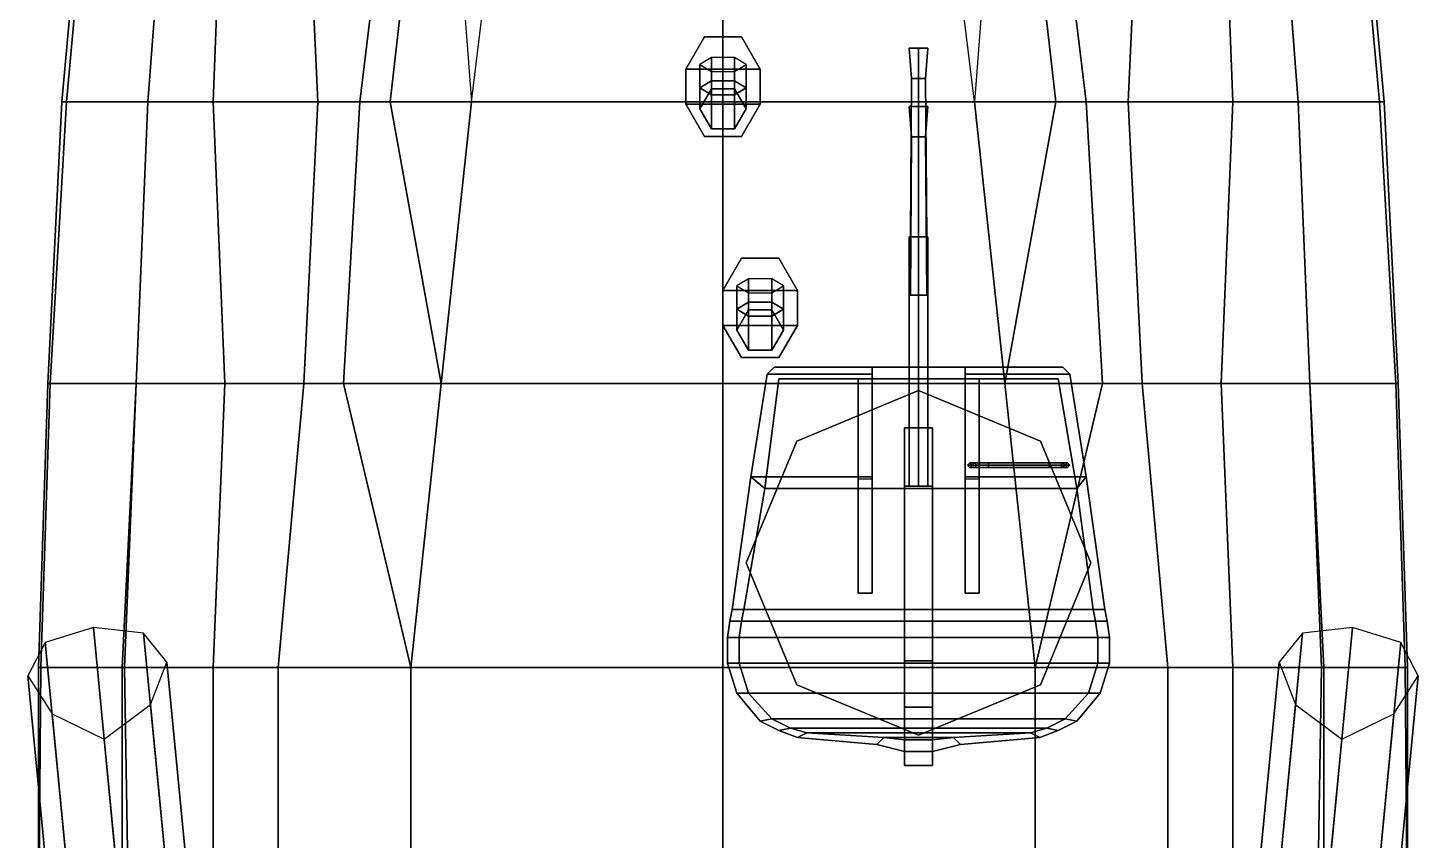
# Model space of a CAD drawing. Header units: millimetres. Extents: x -3 to 3, y -27.2 to 12.7.
# Drawn here: x -2.99 to 2.99, y 2.24 to 5.73 of the extents above; entities that cross this region are included whole.
import ezdxf

# ---------------------------------------------------------------- set-up
doc = ezdxf.new("R2010")
doc.units = ezdxf.units.MM
for name, color, linetype in [('gun', 1, 'Continuous'), ('h2', 6, 'Continuous'), ('sleeve', 5, 'Continuous'), ('turret', 2, 'Continuous')]:
    doc.layers.add(name, color=color, linetype=linetype)

msp = doc.modelspace()

# ---------------------------------------------------------------- linework, layer by layer
for points in [[(0, 0.73, 6.04), (0, 12.51, 4.54), (0, 12.51, 4.56), (0, 0.73, 6.06)], [(0, 0.73, 6.06), (0, 12.51, 4.56), (0, 12.51, 4.54), (0, 0.73, 6.04)], [(-2.7, 6.72, 2.16), (-2.72, 6.72, 2.14), (-2.84, 5.41, 2.08), (-2.82, 5.41, 2.1)], [(-2.72, 6.72, 2.14), (-2.37, 6.72, 0.37), (-2.47, 5.41, 0.21), (-2.84, 5.41, 2.08)], [(0, 6.72, 2.19), (-2.7, 6.72, 2.16), (-2.82, 5.41, 2.1), (0, 5.41, 2.12)], [(-2.37, 6.72, 0.37), (-2.14, 6.72, 0.32), (-2.19, 5.41, 0.15), (-2.47, 5.41, 0.21)], [(-2.14, 6.72, 0.32), (-1.8, 6.72, 0.2), (-1.74, 5.41), (-2.19, 5.41, 0.15)], [(-1.8, 6.72, 0.2), (-1.4, 6.72), (-1.56, 5.41, -0.09), (-1.74, 5.41)], [(-1.4, 6.72), (-1.28, 6.72, -0.09), (-1.43, 5.41, -0.16), (-1.56, 5.41, -0.09)], [(-1.28, 6.72, -0.09), (-1.18, 6.72, -0.16), (-1.08, 5.41, -0.37), (-1.43, 5.41, -0.16)], [(-0.92, 6.72, -0.37), (0, 6.72, -1.08), (0, 5.41, -1.08), (-1.08, 5.41, -0.37)], [(-0.08, 5.6886, 2.13), (-0.16, 5.55, 2.12), (-0.16, 5.55, 2.29), (-0.08, 5.6886, 2.3)], [(0.08, 5.6886, 2.3), (-0.08, 5.6886, 2.3), (-0.16, 5.55, 2.29), (0.16, 5.55, 2.29)], [(0.08, 5.6886, 2.13), (-0.08, 5.6886, 2.13), (-0.08, 5.6886, 2.3), (0.08, 5.6886, 2.3)], [(0.16, 5.55, 2.12), (0.08, 5.6886, 2.13), (0.08, 5.6886, 2.3), (0.16, 5.55, 2.29)], [(-0.05, 5.6, 2.5666), (-0.1, 5.57, 2.48), (-0.1, 5.47, 2.48), (-0.05, 5.44, 2.5666)], [(-0.1, 5.57, 2.48), (-0.05, 5.54, 2.3934), (-0.05, 5.5, 2.3934), (-0.1, 5.47, 2.48)], [(0.05, 5.6, 2.5666), (-0.05, 5.6, 2.5666), (-0.05, 5.44, 2.5666), (0.05, 5.44, 2.5666)], [(0.1, 5.57, 2.48), (0.05, 5.6, 2.5666), (0.05, 5.44, 2.5666), (0.1, 5.47, 2.48)], [(0.05, 5.54, 2.3934), (0.1, 5.57, 2.48), (0.1, 5.47, 2.48), (0.05, 5.5, 2.3934)], [(-0.16, 5.55, 2.12), (-0.16, 5.4, 2.11), (-0.16, 5.4, 2.28), (-0.16, 5.55, 2.29)], [(0.16, 5.55, 2.29), (-0.16, 5.55, 2.29), (-0.16, 5.4, 2.28), (0.16, 5.4, 2.28)], [(-0.05, 5.4666, 2.37), (-0.1, 5.38, 2.4), (-0.1, 5.47, 2.48), (-0.05, 5.5, 2.3934)], [(-0.05, 5.54, 2.3934), (0.05, 5.54, 2.3934), (0.05, 5.5, 2.3934), (-0.05, 5.5, 2.3934)], [(0.05, 5.4666, 2.37), (-0.05, 5.4666, 2.37), (-0.05, 5.5, 2.3934), (0.05, 5.5, 2.3934)], [(0.1, 5.38, 2.4), (0.05, 5.4666, 2.37), (0.05, 5.5, 2.3934), (0.1, 5.47, 2.48)], [(0.16, 5.4, 2.11), (0.16, 5.55, 2.12), (0.16, 5.55, 2.29), (0.16, 5.4, 2.28)], [(-0.1, 5.38, 2.4), (-0.05, 5.2934, 2.42), (-0.05, 5.44, 2.5666), (-0.1, 5.47, 2.48)], [(-0.05, 5.4666, 2.27), (-0.1, 5.38, 2.27), (-0.1, 5.38, 2.4), (-0.05, 5.4666, 2.37)], [(0.05, 5.4666, 2.27), (-0.05, 5.4666, 2.27), (-0.05, 5.4666, 2.37), (0.05, 5.4666, 2.37)], [(-0.05, 5.2934, 2.42), (0.05, 5.2934, 2.42), (0.05, 5.44, 2.5666), (-0.05, 5.44, 2.5666)], [(0.05, 5.2934, 2.42), (0.1, 5.38, 2.4), (0.1, 5.47, 2.48), (0.05, 5.44, 2.5666)], [(0.1, 5.38, 2.27), (0.05, 5.4666, 2.27), (0.05, 5.4666, 2.37), (0.1, 5.38, 2.4)], [(-2.82, 5.41, 2.1), (-2.84, 5.41, 2.08), (-2.9, 4.2, 2.01), (-2.89, 4.2, 2.03)], [(-2.84, 5.41, 2.08), (-2.47, 5.41, 0.21), (-2.52, 4.2, 0.08), (-2.9, 4.2, 2.01)], [(0, 5.41, 2.12), (-2.82, 5.41, 2.1), (-2.89, 4.2, 2.03), (0, 4.2, 2.06)], [(-2.47, 5.41, 0.21), (-2.19, 5.41, 0.15), (-2.14, 4.2), (-2.52, 4.2, 0.08)], [(-2.19, 5.41, 0.15), (-1.74, 5.41), (-1.8, 4.2, -0.09), (-2.14, 4.2)], [(-1.74, 5.41), (-1.56, 5.41, -0.09), (-1.63, 4.2, -0.16), (-1.8, 4.2, -0.09)], [(-1.56, 5.41, -0.09), (-1.43, 5.41, -0.16), (-1.21, 4.2, -0.37), (-1.63, 4.2, -0.16)], [(-1.43, 5.41, -0.16), (-1.08, 5.41, -0.37), (-1.21, 4.2, -0.37)], [(-1.08, 5.41, -0.37), (0, 5.41, -1.08), (0, 4.2, -1.08), (-1.21, 4.2, -0.37)], [(-0.16, 5.4, 2.11), (-0.08, 5.2614, 2.1), (-0.08, 5.2614, 2.27), (-0.16, 5.4, 2.28)], [(0.16, 5.4, 2.28), (-0.16, 5.4, 2.28), (-0.08, 5.2614, 2.27), (0.08, 5.2614, 2.27)], [(-0.1, 5.38, 2.27), (-0.05, 5.2934, 2.27), (-0.05, 5.2934, 2.42), (-0.1, 5.38, 2.4)], [(0.05, 5.2934, 2.27), (0.1, 5.38, 2.27), (0.1, 5.38, 2.4), (0.05, 5.2934, 2.42)], [(0.08, 5.2614, 2.1), (0.16, 5.4, 2.11), (0.16, 5.4, 2.28), (0.08, 5.2614, 2.27)], [(-0.08, 5.2614, 2.1), (0.08, 5.2614, 2.1), (0.08, 5.2614, 2.27), (-0.08, 5.2614, 2.27)], [(-0.05, 5.2934, 2.27), (0.05, 5.2934, 2.27), (0.05, 5.2934, 2.42), (-0.05, 5.2934, 2.42)], [(0.08, 4.7386, 2.08), (0, 4.6, 2.07), (0, 4.6, 2.24), (0.08, 4.7386, 2.25)], [(0.24, 4.7386, 2.25), (0.08, 4.7386, 2.25), (0, 4.6, 2.24), (0.32, 4.6, 2.24)], [(0.24, 4.7386, 2.08), (0.08, 4.7386, 2.08), (0.08, 4.7386, 2.25), (0.24, 4.7386, 2.25)], [(0.32, 4.6, 2.07), (0.24, 4.7386, 2.08), (0.24, 4.7386, 2.25), (0.32, 4.6, 2.24)], [(0, 4.6, 2.07), (0, 4.45, 2.06), (0, 4.45, 2.23), (0, 4.6, 2.24)], [(0.32, 4.6, 2.24), (0, 4.6, 2.24), (0, 4.45, 2.23), (0.32, 4.45, 2.23)], [(0.11, 4.65, 2.5166), (0.06, 4.62, 2.43), (0.06, 4.52, 2.43), (0.11, 4.49, 2.5166)], [(0.06, 4.62, 2.43), (0.11, 4.59, 2.3434), (0.11, 4.55, 2.3434), (0.06, 4.52, 2.43)], [(0.21, 4.65, 2.5166), (0.11, 4.65, 2.5166), (0.11, 4.49, 2.5166), (0.21, 4.49, 2.5166)], [(0.26, 4.62, 2.43), (0.21, 4.65, 2.5166), (0.21, 4.49, 2.5166), (0.26, 4.52, 2.43)], [(0.21, 4.59, 2.3434), (0.26, 4.62, 2.43), (0.26, 4.52, 2.43), (0.21, 4.55, 2.3434)], [(0.32, 4.45, 2.06), (0.32, 4.6, 2.07), (0.32, 4.6, 2.24), (0.32, 4.45, 2.23)], [(0.11, 4.5166, 2.32), (0.06, 4.43, 2.35), (0.06, 4.52, 2.43), (0.11, 4.55, 2.3434)], [(0.11, 4.59, 2.3434), (0.21, 4.59, 2.3434), (0.21, 4.55, 2.3434), (0.11, 4.55, 2.3434)], [(0.21, 4.5166, 2.32), (0.11, 4.5166, 2.32), (0.11, 4.55, 2.3434), (0.21, 4.55, 2.3434)], [(0.26, 4.43, 2.35), (0.21, 4.5166, 2.32), (0.21, 4.55, 2.3434), (0.26, 4.52, 2.43)], [(0.06, 4.43, 2.35), (0.11, 4.3434, 2.37), (0.11, 4.49, 2.5166), (0.06, 4.52, 2.43)], [(0.11, 4.5166, 2.22), (0.06, 4.43, 2.22), (0.06, 4.43, 2.35), (0.11, 4.5166, 2.32)], [(0.21, 4.5166, 2.22), (0.11, 4.5166, 2.22), (0.11, 4.5166, 2.32), (0.21, 4.5166, 2.32)], [(0.11, 4.3434, 2.37), (0.21, 4.3434, 2.37), (0.21, 4.49, 2.5166), (0.11, 4.49, 2.5166)], [(0.21, 4.3434, 2.37), (0.26, 4.43, 2.35), (0.26, 4.52, 2.43), (0.21, 4.49, 2.5166)], [(0.26, 4.43, 2.22), (0.21, 4.5166, 2.22), (0.21, 4.5166, 2.32), (0.26, 4.43, 2.35)], [(0, 4.45, 2.06), (0.08, 4.3114, 2.05), (0.08, 4.3114, 2.22), (0, 4.45, 2.23)], [(0.32, 4.45, 2.23), (0, 4.45, 2.23), (0.08, 4.3114, 2.22), (0.24, 4.3114, 2.22)], [(0.06, 4.43, 2.22), (0.11, 4.3434, 2.22), (0.11, 4.3434, 2.37), (0.06, 4.43, 2.35)], [(0.21, 4.3434, 2.22), (0.26, 4.43, 2.22), (0.26, 4.43, 2.35), (0.21, 4.3434, 2.37)], [(0.24, 4.3114, 2.05), (0.32, 4.45, 2.06), (0.32, 4.45, 2.23), (0.24, 4.3114, 2.22)], [(0.08, 4.3114, 2.05), (0.24, 4.3114, 2.05), (0.24, 4.3114, 2.22), (0.08, 4.3114, 2.22)], [(0.11, 4.3434, 2.22), (0.21, 4.3434, 2.22), (0.21, 4.3434, 2.37), (0.11, 4.3434, 2.37)], [(-2.89, 4.2, 2.03), (-2.9, 4.2, 2.01), (-2.94, 2.98, 1.85), (-2.93, 2.98, 1.97)], [(-2.9, 4.2, 2.01), (-2.52, 4.2, 0.08), (-2.58, 2.98), (-2.94, 2.98, 1.85)], [(0, 4.2, 2.06), (-2.89, 4.2, 2.03), (-2.93, 2.98, 1.97), (0, 2.98, 2.01)], [(-2.52, 4.2, 0.08), (-2.52, 4.2, 0.08), (-2.57, 2.98, -0.05), (-2.58, 2.98)], [(-2.52, 4.2, 0.08), (-2.14, 4.2), (-2.19, 2.98, -0.08), (-2.57, 2.98, -0.05)], [(-2.14, 4.2), (-1.8, 4.2, -0.09), (-1.91, 2.98, -0.15), (-2.19, 2.98, -0.08)], [(-1.8, 4.2, -0.09), (-1.63, 4.2, -0.16), (-1.34, 2.98, -0.36), (-1.91, 2.98, -0.15)], [(-1.63, 4.2, -0.16), (-1.21, 4.2, -0.37), (-1.34, 2.98, -0.36)], [(-1.21, 4.2, -0.37), (0, 4.2, -1.08), (0, 2.98, -1.07), (-1.34, 2.98, -0.36)], [(0.84, 4.17, 2.03), (0.3167, 3.9533, 2.02), (0.3167, 3.9533, 3.03), (0.84, 4.17, 3.03)], [(1.3633, 3.9533, 2.02), (0.84, 4.17, 2.03), (0.84, 4.17, 3.03), (1.3633, 3.9533, 3.03)], [(0.3167, 3.9533, 2.02), (0.1, 3.43, 2), (0.1, 3.43, 3.03), (0.3167, 3.9533, 3.03)], [(1.58, 3.43, 2), (1.3633, 3.9533, 2.02), (1.3633, 3.9533, 3.03), (1.58, 3.43, 3.03)], [(0.1, 3.43, 2), (0.3167, 2.9067, 1.97), (0.3167, 2.9067, 3.03), (0.1, 3.43, 3.03)], [(1.3633, 2.9067, 1.97), (1.58, 3.43, 2), (1.58, 3.43, 3.03), (1.3633, 2.9067, 3.03)], [(-2.7656, 1.5788, 2.8788), (-2.5539, 1.593, 2.9664), (-2.704, 3.152, 3.0759), (-2.9109, 3.0881, 2.9848)], [(-2.5539, 1.593, 2.9664), (-2.3433, 1.6194, 2.8788), (-2.4886, 3.1288, 2.9848), (-2.704, 3.152, 3.0759)], [(-2.3433, 1.6194, 2.8788), (-2.2573, 1.6426, 2.6671), (-2.3882, 3.003, 2.7627), (-2.4886, 3.1288, 2.9848)], [(2.2573, 1.6426, 2.6671), (2.3433, 1.6194, 2.8788), (2.4886, 3.1288, 2.9848), (2.3882, 3.003, 2.7627)], [(2.3433, 1.6194, 2.8788), (2.5539, 1.593, 2.9664), (2.704, 3.152, 3.0759), (2.4886, 3.1288, 2.9848)], [(2.5539, 1.593, 2.9664), (2.7656, 1.5788, 2.8788), (2.9109, 3.0881, 2.9848), (2.704, 3.152, 3.0759)], [(-2.8545, 1.5851, 2.6671), (-2.7656, 1.5788, 2.8788), (-2.9109, 3.0881, 2.9848), (-2.9855, 2.9455, 2.7627)], [(2.7656, 1.5788, 2.8788), (2.8545, 1.5851, 2.6671), (2.9855, 2.9455, 2.7627), (2.9109, 3.0881, 2.9848)], [(-2.2573, 1.6426, 2.6671), (-2.3461, 1.6489, 2.4555), (-2.4591, 2.8219, 2.52), (-2.3882, 3.003, 2.7627)], [(2.3461, 1.6489, 2.4555), (2.2573, 1.6426, 2.6671), (2.3882, 3.003, 2.7627), (2.4591, 2.8219, 2.52)], [(-2.7685, 1.6082, 2.4555), (-2.8545, 1.5851, 2.6671), (-2.9855, 2.9455, 2.7627), (-2.8814, 2.7812, 2.52)], [(-2.94, 2.98, 1.85), (-2.58, 2.98), (-2.58, 1.76), (-2.94, 1.76, 1.85)], [(-2.93, 2.98, 1.97), (-2.94, 2.98, 1.85), (-2.94, 1.76, 1.85), (-2.94, 1.76, 1.9)], [(0, 2.98, 2.01), (-2.93, 2.98, 1.97), (-2.94, 1.76, 1.9), (0, 1.76, 1.95)], [(-2.58, 2.98), (-2.57, 2.98, -0.05), (-2.55, 1.76, -0.17), (-2.58, 1.76)], [(-2.57, 2.98, -0.05), (-2.19, 2.98, -0.08), (-2.19, 1.76, -0.2), (-2.55, 1.76, -0.17)], [(-2.19, 2.98, -0.08), (-1.91, 2.98, -0.15), (-1.91, 1.76, -0.24), (-2.19, 1.76, -0.2)], [(-1.91, 2.98, -0.15), (-1.34, 2.98, -0.36), (-1.34, 1.76, -0.42), (-1.91, 1.76, -0.24)], [(-1.34, 2.98, -0.36), (0, 2.98, -1.07), (0, 1.76, -1.07), (-1.34, 1.76, -0.42)], [(2.8545, 1.5851, 2.6671), (2.7685, 1.6082, 2.4555), (2.8814, 2.7812, 2.52), (2.9855, 2.9455, 2.7627)], [(0.3167, 2.9067, 1.97), (0.84, 2.69, 1.96), (0.84, 2.69, 3.03), (0.3167, 2.9067, 3.03)], [(0.84, 2.69, 1.96), (1.3633, 2.9067, 1.97), (1.3633, 2.9067, 3.03), (0.84, 2.69, 3.03)], [(-2.3461, 1.6489, 2.4555), (-2.5579, 1.6347, 2.3679), (-2.6579, 2.6736, 2.3506), (-2.4591, 2.8219, 2.52)], [(2.5579, 1.6347, 2.3679), (2.3461, 1.6489, 2.4555), (2.4591, 2.8219, 2.52), (2.6579, 2.6736, 2.3506)], [(-2.5579, 1.6347, 2.3679), (-2.7685, 1.6082, 2.4555), (-2.8814, 2.7812, 2.52), (-2.6579, 2.6736, 2.3506)], [(2.7685, 1.6082, 2.4555), (2.5579, 1.6347, 2.3679), (2.6579, 2.6736, 2.3506), (2.8814, 2.7812, 2.52)]]:
    msp.add_3dface(points)
at = {"layer": 'gun'}
for points in [[(0.84, 5.64, 3.41), (0.8, 5.64, 3.45), (0.84, 5.64, 3.49), (0.88, 5.64, 3.45)], [(0.84, 5.64, 3.49), (0.8, 5.64, 3.45), (0.81, 5.51, 3.45), (0.84, 5.51, 3.48)], [(0.8, 5.64, 3.45), (0.84, 5.64, 3.41), (0.84, 5.51, 3.42), (0.81, 5.51, 3.45)], [(0.88, 5.64, 3.45), (0.84, 5.64, 3.49), (0.84, 5.51, 3.48), (0.87, 5.51, 3.45)], [(0.84, 5.64, 3.41), (0.88, 5.64, 3.45), (0.87, 5.51, 3.45), (0.84, 5.51, 3.42)], [(0.84, 5.51, 3.48), (0.81, 5.51, 3.45), (0.805, 4.83, 3.45), (0.84, 4.83, 3.485)], [(0.81, 5.51, 3.45), (0.84, 5.51, 3.42), (0.84, 4.83, 3.415), (0.805, 4.83, 3.45)], [(0.87, 5.51, 3.45), (0.84, 5.51, 3.48), (0.84, 4.83, 3.485), (0.875, 4.83, 3.45)], [(0.84, 5.51, 3.42), (0.87, 5.51, 3.45), (0.875, 4.83, 3.45), (0.84, 4.83, 3.415)], [(0.8, 5.39, 3.82), (0.84, 5.39, 3.78), (0.84, 5.26, 3.79), (0.81, 5.26, 3.82)], [(0.84, 5.39, 3.86), (0.8, 5.39, 3.82), (0.81, 5.26, 3.82), (0.84, 5.26, 3.85)], [(0.84, 5.39, 3.78), (0.8, 5.39, 3.82), (0.84, 5.39, 3.86), (0.88, 5.39, 3.82)], [(0.84, 5.39, 3.78), (0.88, 5.39, 3.82), (0.87, 5.26, 3.82), (0.84, 5.26, 3.79)], [(0.88, 5.39, 3.82), (0.84, 5.39, 3.86), (0.84, 5.26, 3.85), (0.87, 5.26, 3.82)], [(0.81, 5.26, 3.82), (0.84, 5.26, 3.79), (0.84, 4.58, 3.785), (0.805, 4.58, 3.82)], [(0.84, 5.26, 3.85), (0.81, 5.26, 3.82), (0.805, 4.58, 3.82), (0.84, 4.58, 3.855)], [(0.84, 5.26, 3.79), (0.87, 5.26, 3.82), (0.875, 4.58, 3.82), (0.84, 4.58, 3.785)], [(0.87, 5.26, 3.82), (0.84, 5.26, 3.85), (0.84, 4.58, 3.855), (0.875, 4.58, 3.82)], [(0.84, 4.01, 3.41), (0.8, 4.01, 3.45), (0.8, 4.83, 3.45), (0.84, 4.83, 3.41)], [(0.8, 4.01, 3.45), (0.84, 4.01, 3.49), (0.84, 4.83, 3.49), (0.8, 4.83, 3.45)], [(0.88, 4.01, 3.45), (0.84, 4.01, 3.41), (0.84, 4.83, 3.41), (0.88, 4.83, 3.45)], [(0.84, 4.01, 3.49), (0.88, 4.01, 3.45), (0.88, 4.83, 3.45), (0.84, 4.83, 3.49)], [(0.8, 3.76, 3.82), (0.84, 3.76, 3.86), (0.84, 4.58, 3.86), (0.8, 4.58, 3.82)], [(0.84, 3.76, 3.78), (0.8, 3.76, 3.82), (0.8, 4.58, 3.82), (0.84, 4.58, 3.78)], [(0.84, 3.76, 3.86), (0.88, 3.76, 3.82), (0.88, 4.58, 3.82), (0.84, 4.58, 3.86)], [(0.88, 3.76, 3.82), (0.84, 3.76, 3.78), (0.84, 4.58, 3.78), (0.88, 4.58, 3.82)]]:
    msp.add_3dface(points, dxfattribs=at)
at = {"layer": 'h2'}
for points in [[(0.92, 6.72, -0.37), (0, 6.72, -1.08), (0, 5.41, -1.08), (1.08, 5.41, -0.37)], [(0, 6.72, 2.19), (2.7, 6.72, 2.16), (2.82, 5.41, 2.1), (0, 5.41, 2.12)], [(1.28, 6.72, -0.09), (1.18, 6.72, -0.16), (1.08, 5.41, -0.37), (1.43, 5.41, -0.16)], [(1.4, 6.72), (1.28, 6.72, -0.09), (1.43, 5.41, -0.16), (1.56, 5.41, -0.09)], [(1.8, 6.72, 0.2), (1.4, 6.72), (1.56, 5.41, -0.09), (1.74, 5.41)], [(2.14, 6.72, 0.32), (1.8, 6.72, 0.2), (1.74, 5.41), (2.19, 5.41, 0.15)], [(2.37, 6.72, 0.37), (2.14, 6.72, 0.32), (2.19, 5.41, 0.15), (2.47, 5.41, 0.21)], [(2.72, 6.72, 2.14), (2.37, 6.72, 0.37), (2.47, 5.41, 0.21), (2.84, 5.41, 2.08)], [(2.7, 6.72, 2.16), (2.72, 6.72, 2.14), (2.84, 5.41, 2.08), (2.82, 5.41, 2.1)], [(1.08, 5.41, -0.37), (0, 5.41, -1.08), (0, 4.2, -1.08), (1.21, 4.2, -0.37)], [(0, 5.41, 2.12), (2.82, 5.41, 2.1), (2.89, 4.2, 2.03), (0, 4.2, 2.06)], [(1.43, 5.41, -0.16), (1.08, 5.41, -0.37), (1.21, 4.2, -0.37)], [(1.56, 5.41, -0.09), (1.43, 5.41, -0.16), (1.21, 4.2, -0.37), (1.63, 4.2, -0.16)], [(1.74, 5.41), (1.56, 5.41, -0.09), (1.63, 4.2, -0.16), (1.8, 4.2, -0.09)], [(2.19, 5.41, 0.15), (1.74, 5.41), (1.8, 4.2, -0.09), (2.14, 4.2)], [(2.47, 5.41, 0.21), (2.19, 5.41, 0.15), (2.14, 4.2), (2.52, 4.2, 0.08)], [(2.84, 5.41, 2.08), (2.47, 5.41, 0.21), (2.52, 4.2, 0.08), (2.9, 4.2, 2.01)], [(2.82, 5.41, 2.1), (2.84, 5.41, 2.08), (2.9, 4.2, 2.01), (2.89, 4.2, 2.03)], [(1.21, 4.2, -0.37), (0, 4.2, -1.08), (0, 2.98, -1.07), (1.34, 2.98, -0.36)], [(0, 4.2, 2.06), (2.89, 4.2, 2.03), (2.93, 2.98, 1.97), (0, 2.98, 2.01)], [(1.63, 4.2, -0.16), (1.21, 4.2, -0.37), (1.34, 2.98, -0.36)], [(1.8, 4.2, -0.09), (1.63, 4.2, -0.16), (1.34, 2.98, -0.36), (1.91, 2.98, -0.15)], [(2.14, 4.2), (1.8, 4.2, -0.09), (1.91, 2.98, -0.15), (2.19, 2.98, -0.08)], [(2.52, 4.2, 0.08), (2.14, 4.2), (2.19, 2.98, -0.08), (2.57, 2.98, -0.05)], [(2.9, 4.2, 2.01), (2.52, 4.2, 0.08), (2.58, 2.98), (2.94, 2.98, 1.85)], [(2.52, 4.2, 0.08), (2.52, 4.2, 0.08), (2.57, 2.98, -0.05), (2.58, 2.98)], [(2.89, 4.2, 2.03), (2.9, 4.2, 2.01), (2.94, 2.98, 1.85), (2.93, 2.98, 1.97)], [(1.34, 2.98, -0.36), (0, 2.98, -1.07), (0, 1.76, -1.07), (1.34, 1.76, -0.42)], [(0, 2.98, 2.01), (2.93, 2.98, 1.97), (2.94, 1.76, 1.9), (0, 1.76, 1.95)], [(1.91, 2.98, -0.15), (1.34, 2.98, -0.36), (1.34, 1.76, -0.42), (1.91, 1.76, -0.24)], [(2.19, 2.98, -0.08), (1.91, 2.98, -0.15), (1.91, 1.76, -0.24), (2.19, 1.76, -0.2)], [(2.57, 2.98, -0.05), (2.19, 2.98, -0.08), (2.19, 1.76, -0.2), (2.55, 1.76, -0.17)], [(2.58, 2.98), (2.57, 2.98, -0.05), (2.55, 1.76, -0.17), (2.58, 1.76)], [(2.94, 2.98, 1.85), (2.58, 2.98), (2.58, 1.76), (2.94, 1.76, 1.85)], [(2.93, 2.98, 1.97), (2.94, 2.98, 1.85), (2.94, 1.76, 1.85), (2.94, 1.76, 1.9)]]:
    msp.add_3dface(points, dxfattribs=at)
at = {"layer": 'sleeve'}
for points in [[(0.78, 3.01, 3.47), (0.78, 4.01, 3.37), (0.78, 2.81, 3.37), (0.78, 2.81, 3.47)], [(0.78, 2.81, 3.37), (0.78, 4.01, 3.37), (0.9, 4.01, 3.37), (0.9, 2.81, 3.37)], [(0.78, 4.01, 3.51), (0.78, 4.01, 3.37), (0.78, 3.01, 3.47), (0.78, 3.01, 3.51)], [(0.9, 4.01, 3.51), (0.9, 4.01, 3.37), (0.78, 4.01, 3.37), (0.78, 4.01, 3.51)], [(0.9, 3.01, 3.51), (0.9, 4.01, 3.51), (0.78, 4.01, 3.51), (0.78, 3.01, 3.51)], [(0.9, 2.81, 3.37), (0.9, 4.01, 3.37), (0.9, 3.01, 3.47), (0.9, 2.81, 3.47)], [(0.9, 3.01, 3.47), (0.9, 4.01, 3.37), (0.9, 4.01, 3.51), (0.9, 3.01, 3.51)], [(0.78, 3.76, 3.88), (0.78, 3.76, 3.74), (0.78, 2.76, 3.84), (0.78, 2.76, 3.88)], [(0.9, 3.76, 3.88), (0.9, 3.76, 3.74), (0.78, 3.76, 3.74), (0.78, 3.76, 3.88)], [(0.9, 2.76, 3.88), (0.9, 3.76, 3.88), (0.78, 3.76, 3.88), (0.78, 2.76, 3.88)], [(0.78, 2.76, 3.84), (0.78, 3.76, 3.74), (0.78, 2.56, 3.74), (0.78, 2.56, 3.84)], [(0.78, 2.56, 3.74), (0.78, 3.76, 3.74), (0.9, 3.76, 3.74), (0.9, 2.56, 3.74)], [(0.9, 2.76, 3.84), (0.9, 3.76, 3.74), (0.9, 3.76, 3.88), (0.9, 2.76, 3.88)], [(0.9, 2.56, 3.74), (0.9, 3.76, 3.74), (0.9, 2.76, 3.84), (0.9, 2.56, 3.84)], [(0.78, 3.01, 3.51), (0.78, 3.01, 3.47), (0.9, 3.01, 3.47), (0.9, 3.01, 3.51)], [(0.9, 2.81, 3.47), (0.9, 3.01, 3.47), (0.78, 3.01, 3.47), (0.78, 2.81, 3.47)], [(0.78, 2.81, 3.47), (0.78, 2.81, 3.37), (0.9, 2.81, 3.37), (0.9, 2.81, 3.47)], [(0.78, 2.76, 3.88), (0.78, 2.76, 3.84), (0.9, 2.76, 3.84), (0.9, 2.76, 3.88)], [(0.9, 2.56, 3.84), (0.9, 2.76, 3.84), (0.78, 2.76, 3.84), (0.78, 2.56, 3.84)], [(0.78, 2.56, 3.84), (0.78, 2.56, 3.74), (0.9, 2.56, 3.74), (0.9, 2.56, 3.84)]]:
    msp.add_3dface(points, dxfattribs=at)
at = {"layer": 'turret'}
for points in [[(0.12, 3.8, 3.98), (0.19, 4.24, 3.36), (0.19, 4.24, 3.03), (0.12, 3.8, 3.03)], [(0.64, 4.24, 3.36), (0.19, 4.24, 3.36), (0.12, 3.8, 3.98), (0.64, 3.8, 3.98)], [(0.19, 4.24, 3.36), (0.22, 4.27, 3.32), (0.22, 4.27, 3.03), (0.19, 4.24, 3.03)], [(0.64, 4.27, 3.32), (0.22, 4.27, 3.32), (0.19, 4.24, 3.36), (0.64, 4.24, 3.36)], [(0.64, 4.27, 3.21), (0.22, 4.27, 3.03), (0.22, 4.27, 3.32), (0.64, 4.27, 3.32)], [(1.46, 4.27, 3.03), (0.22, 4.27, 3.03), (0.64, 4.27, 3.21), (1.04, 4.27, 3.21)], [(0.64, 4.27, 3.32), (0.64, 4.24, 3.36), (0.64, 4.22, 3.04), (0.64, 4.27, 3.21)], [(1.04, 4.27, 3.21), (0.64, 4.27, 3.21), (0.64, 4.22, 3.04), (1.04, 4.22, 3.04)], [(0.64, 4.24, 3.36), (0.64, 3.8, 3.98), (0.64, 3.75, 3.98), (0.64, 4.22, 3.04)], [(1.46, 4.27, 3.32), (1.04, 4.27, 3.32), (1.04, 4.24, 3.36), (1.49, 4.24, 3.36)], [(1.46, 4.27, 3.03), (1.04, 4.27, 3.21), (1.04, 4.27, 3.32), (1.46, 4.27, 3.32)], [(1.04, 4.24, 3.36), (1.04, 4.27, 3.32), (1.04, 4.27, 3.21), (1.04, 4.22, 3.04)], [(1.49, 4.24, 3.36), (1.04, 4.24, 3.36), (1.04, 3.8, 3.98), (1.56, 3.8, 3.98)], [(1.04, 3.8, 3.98), (1.04, 4.24, 3.36), (1.04, 4.22, 3.04), (1.04, 3.75, 3.98)], [(1.49, 4.24, 3.03), (1.46, 4.27, 3.03), (1.46, 4.27, 3.32), (1.49, 4.24, 3.36)], [(1.56, 3.8, 3.03), (1.49, 4.24, 3.03), (1.49, 4.24, 3.36), (1.56, 3.8, 3.98)], [(0.24, 4.22, 3.04), (0.18, 3.75, 3.98), (0.18, 3.75, 3.98), (0.18, 3.75, 3.04)], [(0.64, 3.75, 3.98), (0.18, 3.75, 3.98), (0.24, 4.22, 3.04), (0.64, 4.22, 3.04)], [(1.44, 4.22, 3.04), (0.24, 4.22, 3.04), (0.18, 3.75, 3.04), (1.52, 3.75, 3.04)], [(0.58, 3.79, 3.9), (0.58, 4.22, 3.04), (0.58, 3.3, 3.04), (0.58, 3.3, 3.9)], [(0.64, 3.3, 3.04), (0.64, 4.22, 3.04), (0.64, 3.79, 3.9), (0.64, 3.3, 3.9)], [(1.52, 3.75, 3.98), (1.04, 3.75, 3.98), (1.04, 4.22, 3.04), (1.44, 4.22, 3.04)], [(1.04, 3.79, 3.9), (1.04, 4.22, 3.04), (1.04, 3.3, 3.04), (1.04, 3.3, 3.9)], [(1.1, 3.3, 3.04), (1.1, 4.22, 3.04), (1.1, 3.79, 3.9), (1.1, 3.3, 3.9)], [(1.52, 3.75, 3.98), (1.44, 4.22, 3.04), (1.52, 3.75, 3.04), (1.52, 3.75, 3.98)], [(1.06, 3.86, 3.89), (1.05, 3.85, 3.9), (1.05, 3.85, 4.11), (1.06, 3.86, 4.11)], [(1.06, 3.86, 4.11), (1.05, 3.85, 4.11), (1.07, 3.85, 4.16), (1.08, 3.86, 4.16)], [(1.05, 3.85, 3.9), (1.06, 3.84, 3.92), (1.06, 3.84, 4.11), (1.05, 3.85, 4.11)], [(1.05, 3.85, 4.11), (1.06, 3.84, 4.11), (1.08, 3.84, 4.16), (1.07, 3.85, 4.16)], [(1.07, 3.85, 3.9), (1.06, 3.86, 3.89), (1.06, 3.86, 4.11), (1.07, 3.85, 4.11)], [(1.07, 3.85, 4.11), (1.06, 3.86, 4.11), (1.08, 3.86, 4.16), (1.09, 3.85, 4.16)], [(1.07, 3.85, 4.09), (1.06, 3.86, 4.1), (1.48, 3.86, 4.1), (1.47, 3.85, 4.09)], [(1.06, 3.86, 4.1), (1.07, 3.85, 4.11), (1.47, 3.85, 4.11), (1.48, 3.86, 4.1)], [(1.06, 3.84, 3.92), (1.07, 3.85, 3.9), (1.07, 3.85, 4.11), (1.06, 3.84, 4.11)], [(1.06, 3.84, 4.11), (1.07, 3.85, 4.11), (1.09, 3.85, 4.16), (1.08, 3.84, 4.16)], [(1.06, 3.84, 4.1), (1.07, 3.85, 4.09), (1.47, 3.85, 4.09), (1.48, 3.84, 4.1)], [(1.07, 3.85, 4.11), (1.06, 3.84, 4.1), (1.48, 3.84, 4.1), (1.47, 3.85, 4.11)], [(1.08, 3.86, 4.16), (1.07, 3.85, 4.16), (1.14, 3.85, 4.21), (1.14, 3.86, 4.2)], [(1.07, 3.85, 4.16), (1.08, 3.84, 4.16), (1.14, 3.84, 4.2), (1.14, 3.85, 4.21)], [(1.09, 3.85, 4.16), (1.08, 3.86, 4.16), (1.14, 3.86, 4.2), (1.14, 3.85, 4.19)], [(1.08, 3.84, 4.16), (1.09, 3.85, 4.16), (1.14, 3.85, 4.19), (1.14, 3.84, 4.2)], [(1.14, 3.85, 4.19), (1.14, 3.86, 4.2), (1.4, 3.86, 4.2), (1.4, 3.85, 4.19)], [(1.14, 3.86, 4.2), (1.14, 3.85, 4.21), (1.4, 3.85, 4.21), (1.4, 3.86, 4.2)], [(1.14, 3.84, 4.2), (1.14, 3.85, 4.19), (1.4, 3.85, 4.19), (1.4, 3.84, 4.2)], [(1.14, 3.85, 4.21), (1.14, 3.84, 4.2), (1.4, 3.84, 4.2), (1.4, 3.85, 4.21)], [(1.46, 3.86, 4.16), (1.45, 3.85, 4.16), (1.4, 3.85, 4.19), (1.4, 3.86, 4.2)], [(1.47, 3.85, 4.16), (1.46, 3.86, 4.16), (1.4, 3.86, 4.2), (1.4, 3.85, 4.21)], [(1.45, 3.85, 4.16), (1.46, 3.84, 4.16), (1.4, 3.84, 4.2), (1.4, 3.85, 4.19)], [(1.46, 3.84, 4.16), (1.47, 3.85, 4.16), (1.4, 3.85, 4.21), (1.4, 3.84, 4.2)], [(1.48, 3.86, 4.11), (1.47, 3.85, 4.11), (1.45, 3.85, 4.16), (1.46, 3.86, 4.16)], [(1.47, 3.85, 4.11), (1.48, 3.84, 4.11), (1.46, 3.84, 4.16), (1.45, 3.85, 4.16)], [(1.49, 3.85, 4.11), (1.48, 3.86, 4.11), (1.46, 3.86, 4.16), (1.47, 3.85, 4.16)], [(1.48, 3.84, 4.11), (1.49, 3.85, 4.11), (1.47, 3.85, 4.16), (1.46, 3.84, 4.16)], [(1.48, 3.86, 3.89), (1.47, 3.85, 3.9), (1.47, 3.85, 4.11), (1.48, 3.86, 4.11)], [(1.47, 3.85, 3.9), (1.48, 3.84, 3.92), (1.48, 3.84, 4.11), (1.47, 3.85, 4.11)], [(1.49, 3.85, 3.9), (1.48, 3.86, 3.89), (1.48, 3.86, 4.11), (1.49, 3.85, 4.11)], [(1.48, 3.84, 3.92), (1.49, 3.85, 3.9), (1.49, 3.85, 4.11), (1.48, 3.84, 4.11)], [(0.04, 3.23, 3.98), (0.12, 3.8, 3.98), (0.12, 3.8, 3.03), (0.04, 3.23, 3.03)], [(0.18, 3.75, 3.98), (0.12, 3.8, 3.98), (0.04, 3.23, 3.98), (0.09, 3.23, 3.98)], [(0.64, 3.8, 3.98), (0.12, 3.8, 3.98), (0.18, 3.75, 3.98), (0.64, 3.75, 3.98)], [(0.64, 3.3, 3.9), (0.64, 3.79, 3.9), (0.58, 3.79, 3.9), (0.58, 3.3, 3.9)], [(1.56, 3.8, 3.98), (1.04, 3.8, 3.98), (1.04, 3.75, 3.98), (1.52, 3.75, 3.98)], [(1.1, 3.3, 3.9), (1.1, 3.79, 3.9), (1.04, 3.79, 3.9), (1.04, 3.3, 3.9)], [(1.56, 3.8, 3.98), (1.52, 3.75, 3.98), (1.59, 3.23, 3.98), (1.64, 3.23, 3.98)], [(1.64, 3.23, 3.03), (1.56, 3.8, 3.03), (1.56, 3.8, 3.98), (1.64, 3.23, 3.98)], [(0.18, 3.75, 3.04), (0.18, 3.75, 3.98), (0.09, 3.23, 3.98), (0.09, 3.23, 3.04)], [(1.52, 3.75, 3.04), (0.18, 3.75, 3.04), (0.09, 3.23, 3.04), (1.59, 3.23, 3.04)], [(1.52, 3.75, 3.98), (1.52, 3.75, 3.04), (1.59, 3.23, 3.04), (1.59, 3.23, 3.98)], [(0.58, 3.3, 3.9), (0.58, 3.3, 3.04), (0.64, 3.3, 3.04), (0.64, 3.3, 3.9)], [(1.04, 3.3, 3.9), (1.04, 3.3, 3.04), (1.1, 3.3, 3.04), (1.1, 3.3, 3.9)], [(0.03, 3.18, 3.95), (0.04, 3.23, 3.98), (0.04, 3.23, 3.03), (0.03, 3.18, 3.03)], [(0.09, 3.23, 3.98), (0.04, 3.23, 3.98), (0.03, 3.18, 3.95), (0.08, 3.18, 3.95)], [(0.09, 3.23, 3.04), (0.09, 3.23, 3.98), (0.08, 3.18, 3.95), (0.08, 3.18, 3.04)], [(1.59, 3.23, 3.04), (0.09, 3.23, 3.04), (0.08, 3.18, 3.04), (1.6, 3.18, 3.04)], [(1.64, 3.23, 3.98), (1.59, 3.23, 3.98), (1.6, 3.18, 3.95), (1.65, 3.18, 3.95)], [(1.59, 3.23, 3.98), (1.59, 3.23, 3.04), (1.6, 3.18, 3.04), (1.6, 3.18, 3.95)], [(1.65, 3.18, 3.03), (1.64, 3.23, 3.03), (1.64, 3.23, 3.98), (1.65, 3.18, 3.95)], [(0.02, 3.11, 3.95), (0.03, 3.18, 3.95), (0.03, 3.18, 3.03), (0.02, 3.11, 3.03)], [(0.08, 3.18, 3.95), (0.03, 3.18, 3.95), (0.02, 3.11, 3.95), (0.07, 3.11, 3.95)], [(0.08, 3.18, 3.04), (0.08, 3.18, 3.95), (0.07, 3.11, 3.95), (0.07, 3.11, 3.04)], [(1.6, 3.18, 3.04), (0.08, 3.18, 3.04), (0.07, 3.11, 3.04), (1.61, 3.11, 3.04)], [(1.65, 3.18, 3.95), (1.6, 3.18, 3.95), (1.61, 3.11, 3.95), (1.66, 3.11, 3.95)], [(1.6, 3.18, 3.95), (1.6, 3.18, 3.04), (1.61, 3.11, 3.04), (1.61, 3.11, 3.95)], [(1.66, 3.11, 3.03), (1.65, 3.18, 3.03), (1.65, 3.18, 3.95), (1.66, 3.11, 3.95)], [(0.02, 3, 3.95), (0.02, 3.11, 3.95), (0.02, 3.11, 3.03), (0.02, 3, 3.03)], [(0.07, 3.11, 3.95), (0.02, 3.11, 3.95), (0.02, 3, 3.95), (0.07, 3, 3.95)], [(0.07, 3.11, 3.04), (0.07, 3.11, 3.95), (0.07, 3, 3.95), (0.07, 3, 3.04)], [(1.61, 3.11, 3.04), (0.07, 3.11, 3.04), (0.07, 3, 3.04), (1.61, 3, 3.04)], [(1.66, 3.11, 3.95), (1.61, 3.11, 3.95), (1.61, 3, 3.95), (1.66, 3, 3.95)], [(1.61, 3.11, 3.95), (1.61, 3.11, 3.04), (1.61, 3, 3.04), (1.61, 3, 3.95)], [(1.66, 3, 3.03), (1.66, 3.11, 3.03), (1.66, 3.11, 3.95), (1.66, 3, 3.95)], [(0.06, 2.87, 3.95), (0.02, 3, 3.95), (0.02, 3, 3.03), (0.06, 2.87, 3.03)], [(0.07, 3, 3.95), (0.02, 3, 3.95), (0.06, 2.87, 3.95), (0.11, 2.87, 3.95)], [(0.07, 3, 3.04), (0.07, 3, 3.95), (0.11, 2.87, 3.95), (0.11, 2.87, 3.04)], [(1.61, 3, 3.04), (0.07, 3, 3.04), (0.11, 2.87, 3.04), (1.57, 2.87, 3.04)], [(1.66, 3, 3.95), (1.61, 3, 3.95), (1.57, 2.87, 3.95), (1.62, 2.87, 3.95)], [(1.61, 3, 3.95), (1.61, 3, 3.04), (1.57, 2.87, 3.04), (1.57, 2.87, 3.95)], [(1.62, 2.87, 3.03), (1.66, 3, 3.03), (1.66, 3, 3.95), (1.62, 2.87, 3.95)], [(0.16, 2.75, 3.95), (0.06, 2.87, 3.95), (0.06, 2.87, 3.03), (0.16, 2.75, 3.03)], [(0.11, 2.87, 3.95), (0.06, 2.87, 3.95), (0.16, 2.75, 3.95), (0.21, 2.76, 3.95)], [(0.11, 2.87, 3.04), (0.11, 2.87, 3.95), (0.21, 2.76, 3.95), (0.21, 2.76, 3.04)], [(1.57, 2.87, 3.04), (0.11, 2.87, 3.04), (0.21, 2.76, 3.04), (1.47, 2.76, 3.04)], [(1.62, 2.87, 3.95), (1.57, 2.87, 3.95), (1.47, 2.76, 3.95), (1.52, 2.75, 3.95)], [(1.57, 2.87, 3.95), (1.57, 2.87, 3.04), (1.47, 2.76, 3.04), (1.47, 2.76, 3.95)], [(1.52, 2.75, 3.03), (1.62, 2.87, 3.03), (1.62, 2.87, 3.95), (1.52, 2.75, 3.95)], [(0.21, 2.76, 3.95), (0.16, 2.75, 3.95), (0.24, 2.71, 3.95), (0.29, 2.72, 3.95)], [(0.24, 2.71, 3.95), (0.16, 2.75, 3.95), (0.16, 2.75, 3.03), (0.24, 2.71, 3.03)], [(0.21, 2.76, 3.04), (0.21, 2.76, 3.95), (0.29, 2.72, 3.95), (0.29, 2.72, 3.04)], [(1.47, 2.76, 3.04), (0.21, 2.76, 3.04), (0.29, 2.72, 3.04), (1.39, 2.72, 3.04)], [(1.52, 2.75, 3.95), (1.47, 2.76, 3.95), (1.39, 2.72, 3.95), (1.44, 2.71, 3.95)], [(1.47, 2.76, 3.95), (1.47, 2.76, 3.04), (1.39, 2.72, 3.04), (1.39, 2.72, 3.95)], [(1.44, 2.71, 3.03), (1.52, 2.75, 3.03), (1.52, 2.75, 3.95), (1.44, 2.71, 3.95)], [(0.29, 2.72, 3.95), (0.24, 2.71, 3.95), (0.32, 2.68, 3.92), (0.36, 2.7, 3.92)], [(0.32, 2.68, 3.92), (0.24, 2.71, 3.95), (0.24, 2.71, 3.03), (0.32, 2.68, 3.03)], [(0.29, 2.72, 3.04), (0.29, 2.72, 3.95), (0.36, 2.7, 3.92), (0.36, 2.7, 3.04)], [(1.39, 2.72, 3.04), (0.29, 2.72, 3.04), (0.36, 2.7, 3.04), (1.32, 2.7, 3.04)], [(0.36, 2.7, 3.34), (0.32, 2.68, 3.34), (0.66, 2.65, 3.29), (0.69, 2.68, 3.29)], [(0.36, 2.7, 3.92), (0.32, 2.68, 3.92), (0.32, 2.68, 3.34), (0.36, 2.7, 3.34)], [(0.36, 2.7, 3.04), (0.36, 2.7, 3.34), (0.69, 2.68, 3.29), (0.69, 2.68, 3.04)], [(1.32, 2.7, 3.04), (0.36, 2.7, 3.04), (0.69, 2.68, 3.04), (0.99, 2.68, 3.04)], [(1.36, 2.68, 3.34), (1.32, 2.7, 3.34), (0.99, 2.68, 3.29), (1.02, 2.65, 3.29)], [(1.32, 2.7, 3.34), (1.32, 2.7, 3.04), (0.99, 2.68, 3.04), (0.99, 2.68, 3.29)], [(1.44, 2.71, 3.95), (1.39, 2.72, 3.95), (1.32, 2.7, 3.92), (1.36, 2.68, 3.92)], [(1.39, 2.72, 3.95), (1.39, 2.72, 3.04), (1.32, 2.7, 3.04), (1.32, 2.7, 3.92)], [(1.36, 2.68, 3.92), (1.32, 2.7, 3.92), (1.32, 2.7, 3.34), (1.36, 2.68, 3.34)], [(1.36, 2.68, 3.03), (1.44, 2.71, 3.03), (1.44, 2.71, 3.95), (1.36, 2.68, 3.92)], [(0.66, 2.65, 3.29), (0.32, 2.68, 3.34), (0.32, 2.68, 3.03), (0.66, 2.65, 3.03)], [(0.78, 2.62, 3.27), (0.78, 2.67, 3.27), (0.69, 2.68, 3.29), (0.66, 2.65, 3.29)], [(0.78, 2.62, 3.27), (0.66, 2.65, 3.29), (0.66, 2.65, 3.03), (0.78, 2.62, 3.03)], [(0.78, 2.67, 3.27), (0.78, 2.67, 3.04), (0.69, 2.68, 3.04), (0.69, 2.68, 3.29)], [(0.99, 2.68, 3.04), (0.69, 2.68, 3.04), (0.78, 2.67, 3.04), (0.9, 2.67, 3.04)], [(0.9, 2.62, 3.27), (0.9, 2.67, 3.27), (0.78, 2.67, 3.27), (0.78, 2.62, 3.27)], [(0.9, 2.67, 3.27), (0.9, 2.67, 3.04), (0.78, 2.67, 3.04), (0.78, 2.67, 3.27)], [(1.02, 2.65, 3.29), (0.99, 2.68, 3.29), (0.9, 2.67, 3.27), (0.9, 2.62, 3.27)], [(0.99, 2.68, 3.29), (0.99, 2.68, 3.04), (0.9, 2.67, 3.04), (0.9, 2.67, 3.27)], [(0.9, 2.62, 3.03), (1.02, 2.65, 3.03), (1.02, 2.65, 3.29), (0.9, 2.62, 3.27)], [(1.02, 2.65, 3.03), (1.36, 2.68, 3.03), (1.36, 2.68, 3.34), (1.02, 2.65, 3.29)], [(0.9, 2.62, 3.27), (0.78, 2.62, 3.27), (0.78, 2.62, 3.03), (0.9, 2.62, 3.03)]]:
    msp.add_3dface(points, dxfattribs=at)

doc.saveas('drawing.dxf')
